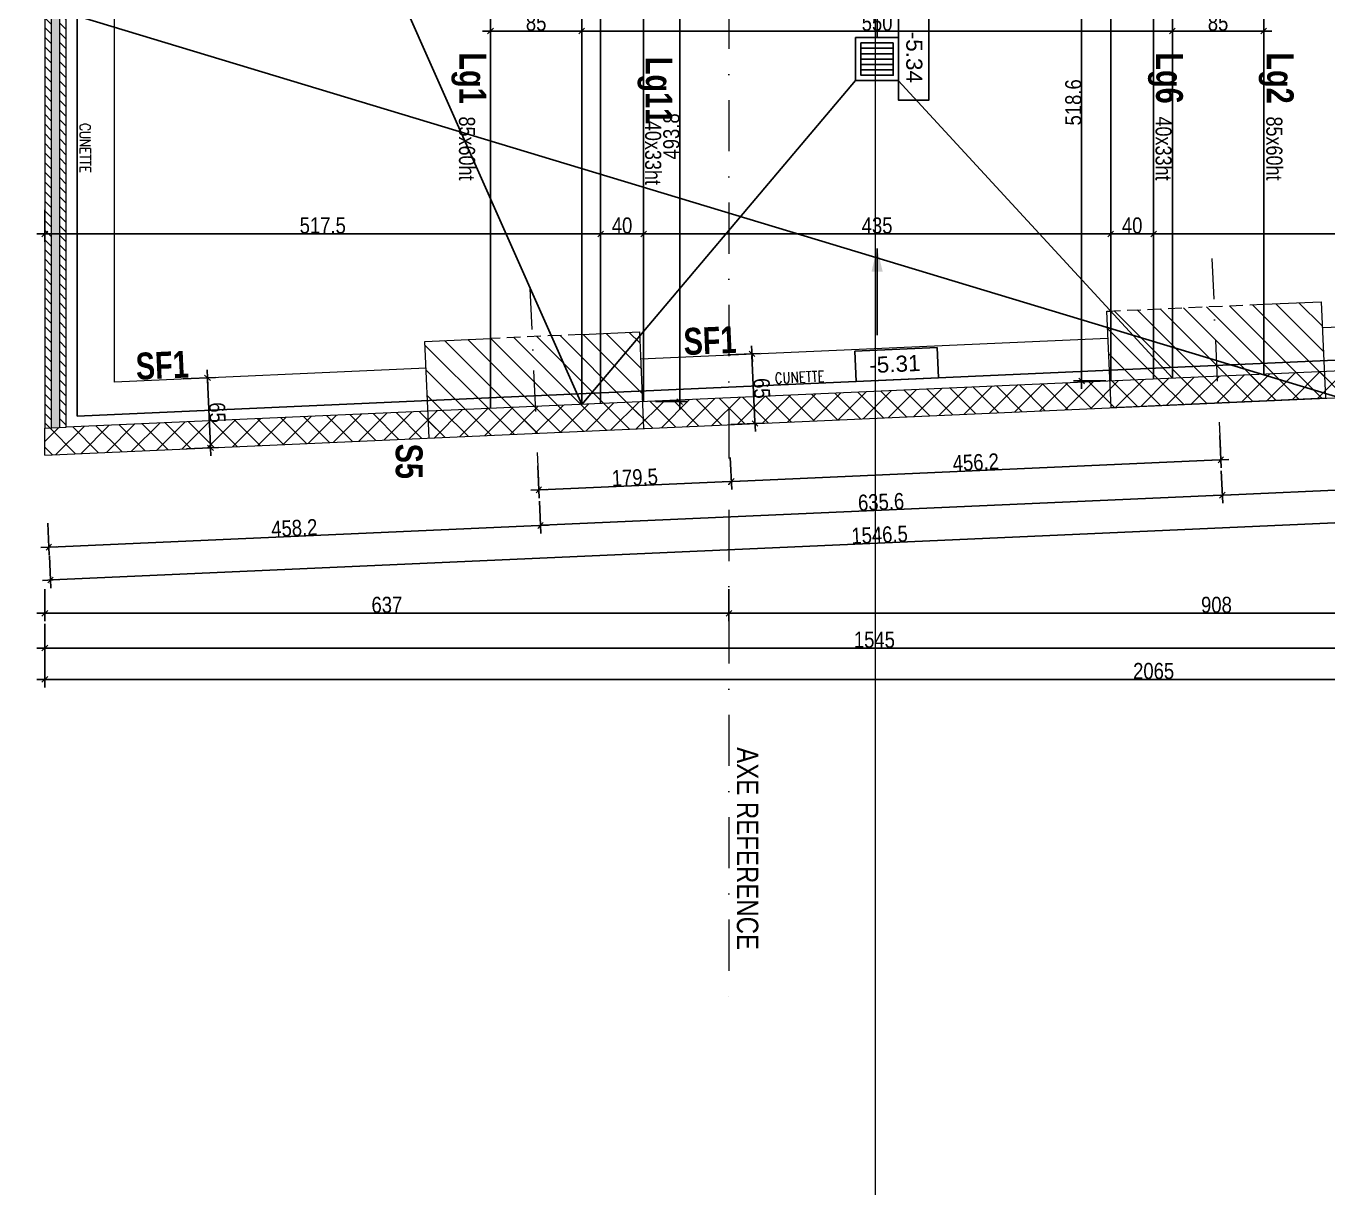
# Model space of a CAD drawing. Header units: centimetres. Extents: x 16433 to 114398, y -50094 to -12305.
# Drawn here: x 65229 to 66441, y -21581 to -20493 of the extents above; entities that cross this region are included whole.
import ezdxf
from ezdxf.enums import TextEntityAlignment as Align

# ---------------------------------------------------------------- set-up
doc = ezdxf.new("R2010")
doc.units = ezdxf.units.CM
doc.header["$LTSCALE"] = 0.5
for name, pattern in [('CACHEX2', [19.05, 12.7, -6.35]), ('TIRETPT2', [12.7, 6.35, -3.175, 0, -3.175]), ('TIRETPTX2', [50.8, 25.4, -12.7, 0, -12.7])]:
    doc.linetypes.add(name, pattern=pattern)
doc.layers.get('DEFPOINTS').update_dxf_attribs({"linetype": 'CONTINUOUS'})
for name, color, linetype in [('01_cote_gen', 4, 'CONTINUOUS'), ('01_linteaux', 2, 'CONTINUOUS'), ('01_poch_murs', 253, 'CONTINUOUS'), ('01_poch_Semelles', 253, 'CONTINUOUS'), ('01_texte', 230, 'CONTINUOUS'), ('AA_COTES', 2, 'CONTINUOUS')]:
    doc.layers.add(name, color=color, linetype=linetype)
for name, color, linetype, lineweight in [('01_murs_coup', 5, 'CONTINUOUS', 60), ('01_sem', 42, 'CONTINUOUS', 15), ('01_tram_axes', 2, 'TIRETPTX2', 9)]:
    doc.layers.add(name, color=color, linetype=linetype, lineweight=lineweight)
doc.styles.add('ARIAL', font='arial.ttf')
doc.styles.add('impact', font='impact.ttf')
doc.styles.add('MATTE_TXT', font='arial.ttf')
doc.styles.add('SIMPLEX1', font='SIMPLEX.shx', dxfattribs={"width": 0.8, "height": 10})
doc.styles.add('STYLE2', font='ARIALN.TTF')
doc.dimstyles.new('JB50', dxfattribs={"dimscale": 0.1, "dimtxt": 150, "dimasz": 15, "dimexe": 0.1, "dimexo": 0.1, "dimgap": 0.09, "dimtad": 1, "dimdec": 1, "dimdsep": 46, "dimtxsty": 'STYLE2', "dimblk1": 'BOND_G', "dimblk2": 'BOND_D', "dimsah": 1, "dimcen": 1.5, "dimdle": 0.01, "dimse1": 1, "dimse2": 1, "dimclrd": 4, "dimclre": 2, "dimclrt": 6, "dimazin": 2, "dimtfac": 2.333333, "dimtdec": 1, "dimtix": 1, "dimtmove": 2, "dimatfit": 3, "dimldrblk": 'BOND_G', "dimfxl": 1, "dimtolj": 1, "dimtzin": 0, "dimarcsym": 0})
pattern_1 = [(315, (86033.132, 37511.667), (11.22532, 11.22532), [])]

# ---------------------------------------------------------------- blocks, each defined once
blk = doc.blocks.new('BOND_G')
at = {"layer": 'AA_COTES', "color": 0}
for p, q in [((0, -5), (0, 15)), ((5, 0), (-5, 0)), ((1.77, 1.77), (-1.77, -1.77))]:
    blk.add_line(p, q, dxfattribs=at)
blk = doc.blocks.new('BOND_D')
at = {"layer": 'AA_COTES', "color": 0}
for p, q in [((5, 0), (-5, 0)), ((-1.77, -1.77), (1.77, 1.77)), ((0, 5), (0, -15))]:
    blk.add_line(p, q, dxfattribs=at)
blk = doc.blocks.new('*D1133')
at = {"layer": '01_cote_gen', "color": 4, "lineweight": -2, "transparency": 16777216}
blk.add_line((65155.2, -20890.9), (65155.2, -20339.4), dxfattribs=at)
at = {"layer": 'DEFPOINTS', "color": 0, "transparency": 16777216}
for p in [(65155.2, -20337.9), (65239.1, -20337.9), (65246.4, -20892.4)]:
    blk.add_point(p, dxfattribs=at)
at = {"layer": '01_cote_gen', "color": 4, "lineweight": -2, "transparency": 16777216, "xscale": 1.5, "yscale": 1.5, "zscale": 1.5}
for name, p, rotation in [('BOND_D', (65155.2, -20337.9), 90), ('BOND_G', (65155.2, -20892.4), 270)]:
    blk.add_blockref(name, p, dxfattribs=dict(at, rotation=rotation))
at = {"layer": '01_cote_gen', "color": 6, "transparency": 16777216, "insert": (65147.5, -20615.1), "char_height": 15, "attachment_point": 5, "rotation": 90, "style": 'STYLE2'}
blk.add_mtext('\\A1;554.6', dxfattribs=at)
blk = doc.blocks.new('*D1235')
at = {"layer": '01_cote_gen', "color": 4, "lineweight": -2, "transparency": 16777216}
blk.add_line((65884.3, -20917), (65708, -20924.9), dxfattribs=at)
at = {"layer": 'DEFPOINTS', "color": 0, "transparency": 16777216}
for p in [(65883.4, -20864.2), (65704.1, -20872.1), (65706.5, -20924.9)]:
    blk.add_point(p, dxfattribs=at)
at = {"layer": '01_cote_gen', "color": 4, "lineweight": -2, "transparency": 16777216, "xscale": 1.5, "yscale": 1.5, "zscale": 1.5}
for name, p, rotation in [('BOND_G', (65885.7, -20917), 2.538883753036592), ('BOND_D', (65706.5, -20924.9), 182.5388837530366)]:
    blk.add_blockref(name, p, dxfattribs=dict(at, rotation=rotation))
at = {"layer": '01_cote_gen', "color": 6, "transparency": 16777216, "insert": (65795.8, -20913.3), "char_height": 15, "attachment_point": 5, "rotation": 2.5389, "style": 'STYLE2'}
blk.add_mtext('\\A1;179.5', dxfattribs=at)
blk = doc.blocks.new('*D1236')
at = {"layer": '01_cote_gen', "color": 4, "lineweight": -2, "transparency": 16777216}
blk.add_line((66340, -20896.8), (65887.2, -20916.9), dxfattribs=at)
at = {"layer": 'DEFPOINTS', "color": 0, "transparency": 16777216}
for p in [(66339.1, -20844), (65883.4, -20864.2), (65885.7, -20917)]:
    blk.add_point(p, dxfattribs=at)
at = {"layer": '01_cote_gen', "color": 4, "lineweight": -2, "transparency": 16777216, "xscale": 1.5, "yscale": 1.5, "zscale": 1.5}
for name, p, rotation in [('BOND_G', (66341.5, -20896.8), 2.538871083487901), ('BOND_D', (65885.7, -20917), 182.5388710834879)]:
    blk.add_blockref(name, p, dxfattribs=dict(at, rotation=rotation))
at = {"layer": '01_cote_gen', "color": 6, "transparency": 16777216, "insert": (66113.3, -20899.2), "char_height": 15, "attachment_point": 5, "rotation": 2.5389, "style": 'STYLE2'}
blk.add_mtext('\\A1;456.2', dxfattribs=at)
blk = doc.blocks.new('*D1237')
at = {"layer": '01_cote_gen', "color": 4, "lineweight": -2, "transparency": 16777216}
blk.add_line((66341.4, -20929.8), (65709.4, -20957.8), dxfattribs=at)
at = {"layer": 'DEFPOINTS', "color": 0, "transparency": 16777216}
for p in [(66339.1, -20844), (65704.1, -20872.1), (65707.9, -20957.9)]:
    blk.add_point(p, dxfattribs=at)
at = {"layer": '01_cote_gen', "color": 4, "lineweight": -2, "transparency": 16777216, "xscale": 1.5, "yscale": 1.5, "zscale": 1.5}
for name, p, rotation in [('BOND_G', (66342.9, -20929.7), 2.538883753037791), ('BOND_D', (65707.9, -20957.9), 182.5388837530378)]:
    blk.add_blockref(name, p, dxfattribs=dict(at, rotation=rotation))
at = {"layer": '01_cote_gen', "color": 6, "transparency": 16777216, "insert": (66025.1, -20936.1), "char_height": 15, "attachment_point": 5, "rotation": 2.5389, "style": 'STYLE2'}
blk.add_mtext('\\A1;635.6', dxfattribs=at)
blk = doc.blocks.new('*D1238')
at = {"layer": '01_cote_gen', "color": 4, "lineweight": -2, "transparency": 16777216}
blk.add_line((66793.7, -20909.7), (66344.4, -20929.7), dxfattribs=at)
at = {"layer": 'DEFPOINTS', "color": 0, "transparency": 16777216}
for p in [(66791.4, -20823.9), (66339.1, -20844), (66342.9, -20929.7)]:
    blk.add_point(p, dxfattribs=at)
at = {"layer": '01_cote_gen', "color": 4, "lineweight": -2, "transparency": 16777216, "xscale": 1.5, "yscale": 1.5, "zscale": 1.5}
for name, p, rotation in [('BOND_G', (66795.2, -20909.7), 2.538896518968503), ('BOND_D', (66342.9, -20929.7), 182.5388965189685)]:
    blk.add_blockref(name, p, dxfattribs=dict(at, rotation=rotation))
at = {"layer": '01_cote_gen', "color": 6, "transparency": 16777216, "insert": (66568.7, -20912), "char_height": 15, "attachment_point": 5, "rotation": 2.5389, "style": 'STYLE2'}
blk.add_mtext('\\A1;452.7', dxfattribs=at)
blk = doc.blocks.new('*D1239')
at = {"layer": '01_cote_gen', "color": 4, "lineweight": -2, "transparency": 16777216}
blk.add_line((65706.4, -20957.9), (65251.7, -20978.1), dxfattribs=at)
at = {"layer": 'DEFPOINTS', "color": 0, "transparency": 16777216}
for p in [(65704.1, -20872.1), (65246.4, -20892.4), (65250.2, -20978.2)]:
    blk.add_point(p, dxfattribs=at)
at = {"layer": '01_cote_gen', "color": 4, "lineweight": -2, "transparency": 16777216, "xscale": 1.5, "yscale": 1.5, "zscale": 1.5}
for name, p, rotation in [('BOND_G', (65707.9, -20957.9), 2.538883753139469), ('BOND_D', (65250.2, -20978.2), 182.5388837531395)]:
    blk.add_blockref(name, p, dxfattribs=dict(at, rotation=rotation))
at = {"layer": '01_cote_gen', "color": 6, "transparency": 16777216, "insert": (65478.7, -20960.4), "char_height": 15, "attachment_point": 5, "rotation": 2.5389, "style": 'STYLE2'}
blk.add_mtext('\\A1;458.2', dxfattribs=at)
blk = doc.blocks.new('*D1240')
at = {"layer": '01_cote_gen', "color": 4, "lineweight": -2, "transparency": 16777216}
blk.add_line((66795.1, -20940.2), (65253.1, -21008.6), dxfattribs=at)
at = {"layer": 'DEFPOINTS', "color": 0, "transparency": 16777216}
for p in [(66791.4, -20823.9), (65246.4, -20892.4), (65251.6, -21008.7)]:
    blk.add_point(p, dxfattribs=at)
at = {"layer": '01_cote_gen', "color": 4, "lineweight": -2, "transparency": 16777216, "xscale": 1.5, "yscale": 1.5, "zscale": 1.5}
for name, p, rotation in [('BOND_G', (66796.6, -20940.1), 2.538883753036911), ('BOND_D', (65251.6, -21008.7), 182.5388837530369)]:
    blk.add_blockref(name, p, dxfattribs=dict(at, rotation=rotation))
at = {"layer": '01_cote_gen', "color": 6, "transparency": 16777216, "insert": (66023.7, -20966.7), "char_height": 15, "attachment_point": 5, "rotation": 2.5389, "style": 'STYLE2'}
blk.add_mtext('\\A1;1546.5', dxfattribs=at)
blk = doc.blocks.new('*D1241')
at = {"layer": '01_cote_gen', "color": 4, "lineweight": -2, "transparency": 16777216}
blk.add_line((65881.9, -21039.6), (65247.9, -21039.6), dxfattribs=at)
at = {"layer": 'DEFPOINTS', "color": 0, "transparency": 16777216}
for p in [(65246.4, -20892.4), (65246.4, -21039.6), (65883.4, -21057.3)]:
    blk.add_point(p, dxfattribs=at)
at = {"layer": '01_cote_gen', "color": 4, "lineweight": -2, "transparency": 16777216, "xscale": 1.5, "yscale": 1.5, "zscale": 1.5, "rotation": 180}
blk.add_blockref('BOND_D', (65246.4, -21039.6), dxfattribs=at)
at = {"layer": '01_cote_gen', "color": 4, "lineweight": -2, "transparency": 16777216, "xscale": 1.5, "yscale": 1.5, "zscale": 1.5}
blk.add_blockref('BOND_G', (65883.4, -21039.6), dxfattribs=at)
at = {"layer": '01_cote_gen', "color": 6, "transparency": 16777216, "insert": (65564.9, -21031.9), "char_height": 15, "attachment_point": 5, "style": 'STYLE2'}
blk.add_mtext('\\A1;637', dxfattribs=at)
blk = doc.blocks.new('*D1242')
at = {"layer": '01_cote_gen', "color": 4, "lineweight": -2, "transparency": 16777216}
blk.add_line((66789.9, -21039.6), (65884.9, -21039.6), dxfattribs=at)
at = {"layer": 'DEFPOINTS', "color": 0, "transparency": 16777216}
for p in [(66791.4, -20823.9), (65883.4, -21017.1), (65883.4, -21039.6)]:
    blk.add_point(p, dxfattribs=at)
at = {"layer": '01_cote_gen', "color": 4, "lineweight": -2, "transparency": 16777216, "xscale": 1.5, "yscale": 1.5, "zscale": 1.5, "rotation": 180}
blk.add_blockref('BOND_D', (65883.4, -21039.6), dxfattribs=at)
at = {"layer": '01_cote_gen', "color": 4, "lineweight": -2, "transparency": 16777216, "xscale": 1.5, "yscale": 1.5, "zscale": 1.5}
blk.add_blockref('BOND_G', (66791.4, -21039.6), dxfattribs=at)
at = {"layer": '01_cote_gen', "color": 6, "transparency": 16777216, "insert": (66337.4, -21031.9), "char_height": 15, "attachment_point": 5, "style": 'STYLE2'}
blk.add_mtext('\\A1;908', dxfattribs=at)
blk = doc.blocks.new('*D1243')
at = {"layer": '01_cote_gen', "color": 4, "lineweight": -2, "transparency": 16777216}
blk.add_line((66789.9, -21072.1), (65247.9, -21072.1), dxfattribs=at)
at = {"layer": 'DEFPOINTS', "color": 0, "transparency": 16777216}
for p in [(66791.4, -21017.1), (65246.4, -21047.1), (65246.4, -21072.1)]:
    blk.add_point(p, dxfattribs=at)
at = {"layer": '01_cote_gen', "color": 4, "lineweight": -2, "transparency": 16777216, "xscale": 1.5, "yscale": 1.5, "zscale": 1.5, "rotation": 180}
blk.add_blockref('BOND_D', (65246.4, -21072.1), dxfattribs=at)
at = {"layer": '01_cote_gen', "color": 4, "lineweight": -2, "transparency": 16777216, "xscale": 1.5, "yscale": 1.5, "zscale": 1.5}
blk.add_blockref('BOND_G', (66791.4, -21072.1), dxfattribs=at)
at = {"layer": '01_cote_gen', "color": 6, "transparency": 16777216, "insert": (66018.9, -21064.4), "char_height": 15, "attachment_point": 5, "style": 'STYLE2'}
blk.add_mtext('\\A1;1545', dxfattribs=at)
blk = doc.blocks.new('*D1254')
at = {"layer": '01_cote_gen', "color": 4, "lineweight": -2, "transparency": 16777216}
blk.add_line((66379.9, -20497.7), (66297.9, -20497.7), dxfattribs=at)
at = {"layer": 'DEFPOINTS', "color": 0, "transparency": 16777216}
for p in [(66296.4, -20492.7), (66296.4, -20497.7), (66381.4, -20492.7)]:
    blk.add_point(p, dxfattribs=at)
at = {"layer": '01_cote_gen', "color": 4, "lineweight": -2, "transparency": 16777216, "xscale": 1.5, "yscale": 1.5, "zscale": 1.5, "rotation": 180}
blk.add_blockref('BOND_D', (66296.4, -20497.7), dxfattribs=at)
at = {"layer": '01_cote_gen', "color": 4, "lineweight": -2, "transparency": 16777216, "xscale": 1.5, "yscale": 1.5, "zscale": 1.5}
blk.add_blockref('BOND_G', (66381.4, -20497.7), dxfattribs=at)
at = {"layer": '01_cote_gen', "color": 6, "transparency": 16777216, "insert": (66338.9, -20490.1), "char_height": 15, "attachment_point": 5, "style": 'STYLE2'}
blk.add_mtext('\\A1;85', dxfattribs=at)
blk = doc.blocks.new('*D1255')
at = {"layer": '01_cote_gen', "color": 4, "lineweight": -2, "transparency": 16777216}
blk.add_line((65744.9, -20497.7), (65662.9, -20497.7), dxfattribs=at)
at = {"layer": 'DEFPOINTS', "color": 0, "transparency": 16777216}
for p in [(65661.4, -20497.7), (65661.4, -20497.7), (65746.4, -20497.7)]:
    blk.add_point(p, dxfattribs=at)
at = {"layer": '01_cote_gen', "color": 4, "lineweight": -2, "transparency": 16777216, "xscale": 1.5, "yscale": 1.5, "zscale": 1.5, "rotation": 180}
blk.add_blockref('BOND_D', (65661.4, -20497.7), dxfattribs=at)
at = {"layer": '01_cote_gen', "color": 4, "lineweight": -2, "transparency": 16777216, "xscale": 1.5, "yscale": 1.5, "zscale": 1.5}
blk.add_blockref('BOND_G', (65746.4, -20497.7), dxfattribs=at)
at = {"layer": '01_cote_gen', "color": 6, "transparency": 16777216, "insert": (65703.9, -20490.1), "char_height": 15, "attachment_point": 5, "style": 'STYLE2'}
blk.add_mtext('\\A1;85', dxfattribs=at)
blk = doc.blocks.new('*D1256')
at = {"layer": '01_cote_gen', "color": 4, "lineweight": -2, "transparency": 16777216}
blk.add_line((66294.9, -20497.7), (65747.9, -20497.7), dxfattribs=at)
at = {"layer": 'DEFPOINTS', "color": 0, "transparency": 16777216}
for p in [(65746.4, -20497.7), (66296.4, -20524.4), (65746.4, -20540.9)]:
    blk.add_point(p, dxfattribs=at)
at = {"layer": '01_cote_gen', "color": 4, "lineweight": -2, "transparency": 16777216, "xscale": 1.5, "yscale": 1.5, "zscale": 1.5, "rotation": 180}
blk.add_blockref('BOND_D', (65746.4, -20497.7), dxfattribs=at)
at = {"layer": '01_cote_gen', "color": 4, "lineweight": -2, "transparency": 16777216, "xscale": 1.5, "yscale": 1.5, "zscale": 1.5}
blk.add_blockref('BOND_G', (66296.4, -20497.7), dxfattribs=at)
at = {"layer": '01_cote_gen', "color": 6, "transparency": 16777216, "insert": (66021.4, -20490.1), "char_height": 15, "attachment_point": 5, "style": 'STYLE2'}
blk.add_mtext('\\A1;550', dxfattribs=at)
blk = doc.blocks.new('*D1259')
at = {"layer": '01_cote_gen', "color": 4, "lineweight": -2, "transparency": 16777216}
blk.add_line((66789.9, -20686.5), (66280.4, -20686.5), dxfattribs=at)
at = {"layer": 'DEFPOINTS', "color": 0, "transparency": 16777216}
for p in [(66278.9, -20663.7), (66791.4, -20663.7), (66278.9, -20686.5)]:
    blk.add_point(p, dxfattribs=at)
at = {"layer": '01_cote_gen', "color": 4, "lineweight": -2, "transparency": 16777216, "xscale": 1.5, "yscale": 1.5, "zscale": 1.5, "rotation": 180}
blk.add_blockref('BOND_D', (66278.9, -20686.5), dxfattribs=at)
at = {"layer": '01_cote_gen', "color": 4, "lineweight": -2, "transparency": 16777216, "xscale": 1.5, "yscale": 1.5, "zscale": 1.5}
blk.add_blockref('BOND_G', (66791.4, -20686.5), dxfattribs=at)
at = {"layer": '01_cote_gen', "color": 6, "transparency": 16777216, "insert": (66535.2, -20678.8), "char_height": 15, "attachment_point": 5, "style": 'STYLE2'}
blk.add_mtext('\\A1;512.5', dxfattribs=at)
blk = doc.blocks.new('*D1260')
at = {"layer": '01_cote_gen', "color": 4, "lineweight": -2, "transparency": 16777216}
blk.add_line((66277.4, -20686.5), (66240.4, -20686.5), dxfattribs=at)
at = {"layer": 'DEFPOINTS', "color": 0, "transparency": 16777216}
for p in [(66238.9, -20672.6), (66278.9, -20679), (66238.9, -20686.5)]:
    blk.add_point(p, dxfattribs=at)
at = {"layer": '01_cote_gen', "color": 4, "lineweight": -2, "transparency": 16777216, "xscale": 1.5, "yscale": 1.5, "zscale": 1.5, "rotation": 180}
blk.add_blockref('BOND_D', (66238.9, -20686.5), dxfattribs=at)
at = {"layer": '01_cote_gen', "color": 4, "lineweight": -2, "transparency": 16777216, "xscale": 1.5, "yscale": 1.5, "zscale": 1.5}
blk.add_blockref('BOND_G', (66278.9, -20686.5), dxfattribs=at)
at = {"layer": '01_cote_gen', "color": 6, "transparency": 16777216, "insert": (66258.9, -20678.8), "char_height": 15, "attachment_point": 5, "style": 'STYLE2'}
blk.add_mtext('\\A1;40', dxfattribs=at)
blk = doc.blocks.new('*D1261')
at = {"layer": '01_cote_gen', "color": 4, "lineweight": -2, "transparency": 16777216}
blk.add_line((66237.4, -20686.5), (65805.4, -20686.5), dxfattribs=at)
at = {"layer": 'DEFPOINTS', "color": 0, "transparency": 16777216}
for p in [(65803.9, -20645.3), (66238.9, -20645.3), (65803.9, -20686.5)]:
    blk.add_point(p, dxfattribs=at)
at = {"layer": '01_cote_gen', "color": 4, "lineweight": -2, "transparency": 16777216, "xscale": 1.5, "yscale": 1.5, "zscale": 1.5, "rotation": 180}
blk.add_blockref('BOND_D', (65803.9, -20686.5), dxfattribs=at)
at = {"layer": '01_cote_gen', "color": 4, "lineweight": -2, "transparency": 16777216, "xscale": 1.5, "yscale": 1.5, "zscale": 1.5}
blk.add_blockref('BOND_G', (66238.9, -20686.5), dxfattribs=at)
at = {"layer": '01_cote_gen', "color": 6, "transparency": 16777216, "insert": (66021.4, -20678.8), "char_height": 15, "attachment_point": 5, "style": 'STYLE2'}
blk.add_mtext('\\A1;435', dxfattribs=at)
blk = doc.blocks.new('*D1262')
at = {"layer": '01_cote_gen', "color": 4, "lineweight": -2, "transparency": 16777216}
blk.add_line((65802.4, -20686.5), (65765.4, -20686.5), dxfattribs=at)
at = {"layer": 'DEFPOINTS', "color": 0, "transparency": 16777216}
for p in [(65763.9, -20642.7), (65803.9, -20642.7), (65763.9, -20686.5)]:
    blk.add_point(p, dxfattribs=at)
at = {"layer": '01_cote_gen', "color": 4, "lineweight": -2, "transparency": 16777216, "xscale": 1.5, "yscale": 1.5, "zscale": 1.5, "rotation": 180}
blk.add_blockref('BOND_D', (65763.9, -20686.5), dxfattribs=at)
at = {"layer": '01_cote_gen', "color": 4, "lineweight": -2, "transparency": 16777216, "xscale": 1.5, "yscale": 1.5, "zscale": 1.5}
blk.add_blockref('BOND_G', (65803.9, -20686.5), dxfattribs=at)
at = {"layer": '01_cote_gen', "color": 6, "transparency": 16777216, "insert": (65783.9, -20678.8), "char_height": 15, "attachment_point": 5, "style": 'STYLE2'}
blk.add_mtext('\\A1;40', dxfattribs=at)
blk = doc.blocks.new('*D1263')
at = {"layer": '01_cote_gen', "color": 4, "lineweight": -2, "transparency": 16777216}
blk.add_line((65762.4, -20686.5), (65247.9, -20686.5), dxfattribs=at)
at = {"layer": 'DEFPOINTS', "color": 0, "transparency": 16777216}
for p in [(65763.9, -20626.7), (65246.4, -20686.5), (65246.4, -20705.8)]:
    blk.add_point(p, dxfattribs=at)
at = {"layer": '01_cote_gen', "color": 4, "lineweight": -2, "transparency": 16777216, "xscale": 1.5, "yscale": 1.5, "zscale": 1.5, "rotation": 180}
blk.add_blockref('BOND_D', (65246.4, -20686.5), dxfattribs=at)
at = {"layer": '01_cote_gen', "color": 4, "lineweight": -2, "transparency": 16777216, "xscale": 1.5, "yscale": 1.5, "zscale": 1.5}
blk.add_blockref('BOND_G', (65763.9, -20686.5), dxfattribs=at)
at = {"layer": '01_cote_gen', "color": 6, "transparency": 16777216, "insert": (65505.2, -20678.8), "char_height": 15, "attachment_point": 5, "style": 'STYLE2'}
blk.add_mtext('\\A1;517.5', dxfattribs=at)
blk = doc.blocks.new('*D1270')
at = {"layer": '01_cote_gen', "color": 4, "lineweight": -2, "transparency": 16777216}
blk.add_line((66488.7, -20306.4), (66488.7, -20815.6), dxfattribs=at)
at = {"layer": 'DEFPOINTS', "color": 0, "transparency": 16777216}
for p in [(66481.2, -20304.9), (66406.2, -20817.1), (66488.7, -20817.1)]:
    blk.add_point(p, dxfattribs=at)
at = {"layer": '01_cote_gen', "color": 4, "lineweight": -2, "transparency": 16777216, "xscale": 1.5, "yscale": 1.5, "zscale": 1.5}
for name, p, rotation in [('BOND_G', (66488.7, -20304.9), 90), ('BOND_D', (66488.7, -20817.1), 270)]:
    blk.add_blockref(name, p, dxfattribs=dict(at, rotation=rotation))
at = {"layer": '01_cote_gen', "color": 6, "transparency": 16777216, "insert": (66481, -20561), "char_height": 15, "attachment_point": 5, "rotation": 90, "style": 'STYLE2'}
blk.add_mtext('\\A1;512.2', dxfattribs=at)
blk = doc.blocks.new('*D1280')
at = {"layer": '01_cote_gen', "color": 4, "lineweight": -2, "transparency": 16777216}
blk.add_line((65837.6, -20350.4), (65837.6, -20841.2), dxfattribs=at)
at = {"layer": 'DEFPOINTS', "color": 0, "transparency": 16777216}
for p in [(65760.2, -20348.9), (65818.6, -20842.7), (65837.6, -20842.7)]:
    blk.add_point(p, dxfattribs=at)
at = {"layer": '01_cote_gen', "color": 4, "lineweight": -2, "transparency": 16777216, "xscale": 1.5, "yscale": 1.5, "zscale": 1.5}
for name, p, rotation in [('BOND_G', (65837.6, -20348.9), 90), ('BOND_D', (65837.6, -20842.7), 270)]:
    blk.add_blockref(name, p, dxfattribs=dict(at, rotation=rotation))
at = {"layer": '01_cote_gen', "color": 6, "transparency": 16777216, "insert": (65829.9, -20595.8), "char_height": 15, "attachment_point": 5, "rotation": 90, "style": 'STYLE2'}
blk.add_mtext('\\A1;493.8', dxfattribs=at)
blk = doc.blocks.new('*D1281')
at = {"layer": '01_cote_gen', "color": 4, "lineweight": -2, "transparency": 16777216}
blk.add_line((66211.8, -20821.9), (66211.8, -20306.4), dxfattribs=at)
at = {"layer": 'DEFPOINTS', "color": 0, "transparency": 16777216}
for p in [(66211.8, -20304.9), (66296.4, -20304.9), (66238.1, -20823.4)]:
    blk.add_point(p, dxfattribs=at)
at = {"layer": '01_cote_gen', "color": 4, "lineweight": -2, "transparency": 16777216, "xscale": 1.5, "yscale": 1.5, "zscale": 1.5}
for name, p, rotation in [('BOND_D', (66211.8, -20304.9), 90), ('BOND_G', (66211.8, -20823.4), 270)]:
    blk.add_blockref(name, p, dxfattribs=dict(at, rotation=rotation))
at = {"layer": '01_cote_gen', "color": 6, "transparency": 16777216, "insert": (66204.2, -20564.1), "char_height": 15, "attachment_point": 5, "rotation": 90, "style": 'STYLE2'}
blk.add_mtext('\\A1;518.6', dxfattribs=at)
blk = doc.blocks.new('*D1306')
at = {"layer": '01_cote_gen', "color": 4, "lineweight": -2, "transparency": 16777216}
blk.add_line((67309.9, -21101.2), (65247.9, -21101.2), dxfattribs=at)
at = {"layer": 'DEFPOINTS', "color": 0, "transparency": 16777216}
for p in [(65246.4, -21017.1), (67311.4, -21049.6), (65246.4, -21101.2)]:
    blk.add_point(p, dxfattribs=at)
at = {"layer": '01_cote_gen', "color": 4, "lineweight": -2, "transparency": 16777216, "xscale": 1.5, "yscale": 1.5, "zscale": 1.5, "rotation": 180}
blk.add_blockref('BOND_D', (65246.4, -21101.2), dxfattribs=at)
at = {"layer": '01_cote_gen', "color": 4, "lineweight": -2, "transparency": 16777216, "xscale": 1.5, "yscale": 1.5, "zscale": 1.5}
blk.add_blockref('BOND_G', (67311.4, -21101.2), dxfattribs=at)
at = {"layer": '01_cote_gen', "color": 6, "transparency": 16777216, "insert": (66278.9, -21093.5), "char_height": 15, "attachment_point": 5, "style": 'STYLE2'}
blk.add_mtext('\\A1;2065', dxfattribs=at)
blk = doc.blocks.new('*D1329')
at = {"layer": '01_cote_gen', "color": 4, "lineweight": -2, "transparency": 16777216}
blk.add_line((65397.9, -20822.1), (65400.7, -20884.1), dxfattribs=at)
at = {"layer": 'DEFPOINTS', "color": 0, "transparency": 16777216}
for p in [(65381, -20821.4), (65383.9, -20886.3), (65400.7, -20885.6)]:
    blk.add_point(p, dxfattribs=at)
at = {"layer": '01_cote_gen', "color": 4, "lineweight": -2, "transparency": 16777216, "xscale": 1.5, "yscale": 1.5, "zscale": 1.5}
for name, p, rotation in [('BOND_G', (65397.8, -20820.6), 92.53888375303498), ('BOND_D', (65400.7, -20885.6), 272.538883753035)]:
    blk.add_blockref(name, p, dxfattribs=dict(at, rotation=rotation))
at = {"layer": '01_cote_gen', "color": 6, "transparency": 16777216, "insert": (65406.9, -20852.8), "char_height": 15, "attachment_point": 5, "rotation": 272.5389, "style": 'STYLE2'}
blk.add_mtext('\\A1;65', dxfattribs=at)
blk = doc.blocks.new('*D1330')
at = {"layer": '01_cote_gen', "color": 4, "lineweight": -2, "transparency": 16777216}
blk.add_line((65904.9, -20799.7), (65907.7, -20861.6), dxfattribs=at)
at = {"layer": 'DEFPOINTS', "color": 0, "transparency": 16777216}
for p in [(65895.3, -20798.6), (65898.2, -20863.5), (65907.7, -20863.1)]:
    blk.add_point(p, dxfattribs=at)
at = {"layer": '01_cote_gen', "color": 4, "lineweight": -2, "transparency": 16777216, "xscale": 1.5, "yscale": 1.5, "zscale": 1.5}
for name, p, rotation in [('BOND_G', (65904.9, -20798.2), 92.53888375303164), ('BOND_D', (65907.7, -20863.1), 272.5388837530316)]:
    blk.add_blockref(name, p, dxfattribs=dict(at, rotation=rotation))
at = {"layer": '01_cote_gen', "color": 6, "transparency": 16777216, "insert": (65914, -20830.3), "char_height": 15, "attachment_point": 5, "rotation": 272.5389, "style": 'STYLE2'}
blk.add_mtext('\\A1;65', dxfattribs=at)

msp = doc.modelspace()

# ---------------------------------------------------------------- hatches: boundary and pattern name
at = {"layer": '01_poch_murs'}
h = msp.add_hatch(color=256, dxfattribs=at)
h.dxf.hatch_style = 1
h.paths.add_polyline_path([(65260.408, -20866.774), (65260.402, -19703.865), (65252.402, -19703.865), (65252.408, -20867.129)])
h = msp.add_hatch(dxfattribs=at)
h.set_pattern_fill('ANSI31', color=256, scale=2, angle=-90)
h.set_pattern_definition([(315, (86033.132, 37511.667), (4.49012806, 4.49012806), [])])
h.paths.add_polyline_path([(65266.408, -20866.508), (65266.405, -20346.865), (65266.405, -20337.865), (65260.405, -20337.865), (65260.408, -20866.774)])
h.paths.add_polyline_path([(65252.408, -20867.129), (65252.405, -20337.865), (65246.405, -20337.865), (65246.408, -20867.395)])
h = msp.add_hatch(dxfattribs=at)
h.set_pattern_fill('ANSI37', color=256, scale=5, angle=-90)
h.set_pattern_definition([(315, (86033.132, 37511.667), (11.22532, 11.22532), []), (45, (86033.132, 37511.667), (-11.22532, 11.22532), [])])
h.paths.add_polyline_path([(66791.401, -20823.913), (66791.401, -20798.889), (66771.401, -20799.776), (65883.407, -20839.15), (65883.407, -20864.175)])
h.paths.add_polyline_path([(65883.407, -20864.175), (65883.407, -20839.15), (65266.408, -20866.508), (65246.408, -20867.395), (65246.408, -20892.42)])
at = {"layer": '01_poch_Semelles', "linetype": 'CACHEX2', "ltscale": 2}
h = msp.add_hatch(dxfattribs=at)
h.set_pattern_fill('ANSI31', color=256, scale=5, angle=-90)
h.set_pattern_definition(pattern_1)
h.paths.add_polyline_path([(66437.476, -20804.572), (66435.04, -20749.626), (66381.404, -20752.005), (66381.405, -20807.059)])
h.paths.add_polyline_path([(66437.919, -20814.563), (66437.476, -20804.572), (66381.405, -20807.059), (66381.405, -20817.068)])
h.paths.add_polyline_path([(66439.026, -20839.538), (66437.919, -20814.563), (66381.405, -20817.068), (66338.017, -20818.992), (66339.125, -20843.968)])
h.paths.add_polyline_path([(66381.405, -20807.059), (66381.404, -20752.005), (66335.138, -20754.056), (66337.574, -20809.002)])
h.paths.add_polyline_path([(66381.405, -20817.068), (66381.405, -20807.059), (66337.574, -20809.002), (66338.017, -20818.992)])
h.paths.add_polyline_path([(66337.574, -20809.002), (66335.138, -20754.056), (66296.405, -20755.774), (66296.405, -20810.828)])
h.paths.add_polyline_path([(66287.545, -20811.22), (66337.574, -20809.002), (66338.017, -20818.992), (66296.405, -20820.837), (66296.405, -20820.835)])
h.paths.add_polyline_path([(66339.125, -20843.968), (66338.017, -20818.992), (66296.405, -20820.837), (66238.115, -20823.422), (66239.223, -20848.397)])
h.paths.add_polyline_path([(66296.405, -20820.835), (66296.405, -20810.828), (66287.545, -20811.22)], flags=17)
h.paths.add_polyline_path([(66287.545, -20811.22), (66296.405, -20810.828), (66296.405, -20755.774), (66278.903, -20756.55), (66278.903, -20801.843)])
h.paths.add_polyline_path([(66296.405, -20820.837), (66296.405, -20820.835), (66287.545, -20811.22), (66278.903, -20811.604), (66278.903, -20821.613)])
h.paths.add_polyline_path([(66287.545, -20811.22), (66278.903, -20801.843), (66278.903, -20811.604)])
h.paths.add_polyline_path([(66278.903, -20811.604), (66278.903, -20801.843), (66238.903, -20758.437), (66238.903, -20813.377)])
h.paths.add_polyline_path([(66278.903, -20801.843), (66278.903, -20756.55), (66238.903, -20758.323), (66238.903, -20758.437)])
h.paths.add_polyline_path([(66278.903, -20821.613), (66278.903, -20811.604), (66238.903, -20813.377), (66238.903, -20823.387)])
h.paths.add_polyline_path([(66237.672, -20813.432), (66238.903, -20813.377), (66238.903, -20758.437), (66238.803, -20758.328), (66235.236, -20758.486)])
h = msp.add_hatch(dxfattribs=at)
h.set_pattern_fill('ANSI31', color=256, scale=5, angle=-90)
h.set_pattern_definition(pattern_1)
h.paths.add_polyline_path([(65800.21, -20781.616), (65800.04, -20777.783), (65763.903, -20779.385), (65763.903, -20824.534)])
h.paths.add_polyline_path([(65802.476, -20832.729), (65800.21, -20781.616), (65763.903, -20824.534), (65763.903, -20834.439)])
h.paths.add_polyline_path([(65802.919, -20842.719), (65802.476, -20832.729), (65763.903, -20834.439), (65763.903, -20844.449)])
h.paths.add_polyline_path([(65804.026, -20867.694), (65802.919, -20842.719), (65763.903, -20844.449), (65703.017, -20847.149), (65704.125, -20872.124)], flags=17)
h.paths.add_polyline_path([(65746.401, -20845.223), (65742.042, -20835.409), (65755.197, -20834.825), (65763.903, -20824.534), (65763.903, -20844.449), (65746.399, -20845.225)])
h.paths.add_polyline_path([(65755.197, -20834.825), (65746.401, -20835.215), (65746.401, -20845.223)], flags=17)
h.paths.add_polyline_path([(65755.197, -20834.825), (65763.903, -20824.534), (65763.903, -20779.385), (65746.401, -20780.161), (65746.401, -20835.215)])
h.paths.add_polyline_path([(65742.042, -20835.409), (65746.401, -20835.215), (65746.401, -20780.161), (65718.065, -20781.418)])
h.paths.add_polyline_path([(65742.042, -20835.409), (65718.065, -20781.418), (65700.138, -20782.213), (65702.574, -20837.159)])
h.paths.add_polyline_path([(65746.399, -20845.225), (65746.401, -20845.223), (65742.042, -20835.409), (65702.574, -20837.159), (65703.017, -20847.149)])
h.paths.add_polyline_path([(65804.026, -20867.694), (65802.919, -20842.719), (65763.903, -20844.449), (65746.399, -20845.225), (65703.017, -20847.149), (65704.125, -20872.124)], flags=17)
h.paths.add_polyline_path([(65704.125, -20872.124), (65703.017, -20847.149), (65603.115, -20851.579), (65604.223, -20876.554)])
h.paths.add_polyline_path([(65703.017, -20847.149), (65702.574, -20837.159), (65661.405, -20838.984), (65661.405, -20848.994)])
h.paths.add_polyline_path([(65661.405, -20848.994), (65661.405, -20838.984), (65602.672, -20841.588), (65603.115, -20851.579)])
h.paths.add_polyline_path([(65661.405, -20838.984), (65661.405, -20783.93), (65600.236, -20786.643), (65602.672, -20841.588)])
h.paths.add_polyline_path([(65702.574, -20837.159), (65700.138, -20782.213), (65661.405, -20783.93), (65661.405, -20838.984)])
h = msp.add_hatch(dxfattribs=at)
h.set_pattern_fill('ANSI31', color=256, scale=5, angle=-90)
h.set_pattern_definition(pattern_1)
h.paths.add_polyline_path([(65804.026, -20867.694), (65802.919, -20842.719), (65703.017, -20847.149), (65704.125, -20872.124)])

# ---------------------------------------------------------------- linework, layer by layer
at = {"layer": '01_linteaux', "linetype": 'Continuous', "lineweight": 0}
for p, q in [((65252.395, -18351.139), (65252.408, -20867.129)), ((65260.408, -20866.774), (65260.395, -18359.327)), ((65246.408, -20867.395), (65266.408, -20866.508))]:
    msp.add_line(p, q, dxfattribs=at)
at = {"layer": '01_linteaux'}
for p, q in [((66238.903, -20823.385), (66238.903, -18795.866)), ((66278.903, -20821.611), (66278.903, -18795.866)), ((65803.903, -19723.865), (65803.903, -20842.673)), ((65763.903, -19996.865), (65763.903, -20844.449)), ((66296.405, -20304.866), (66296.405, -20820.835)), ((66381.401, -20304.866), (66381.405, -20817.066)), ((65661.405, -20348.865), (65661.405, -20848.992)), ((65746.401, -20348.865), (65746.401, -20845.223))]:
    msp.add_line(p, q, dxfattribs=at)
at = {"layer": '01_murs_coup', "linetype": 'Continuous', "lineweight": 0}
for p, q in [((66019.748, -18116.064), (66019.748, -21581.132)), ((65246.395, -18365.003), (65246.408, -20867.395)), ((65266.408, -20866.508), (65266.405, -20346.865)), ((66771.401, -20799.776), (65266.408, -20866.508)), ((65246.408, -20892.42), (66791.401, -20823.913)), ((65246.408, -20892.42), (65246.408, -20867.395))]:
    msp.add_line(p, q, dxfattribs=at)
at = {"layer": '01_murs_coup', "linetype": 'TIRETPT2', "lineweight": 0, "ltscale": 15}
msp.add_line((65883.407, -19703.865), (65883.407, -21405.438), dxfattribs=at)
at = {"layer": '01_poch_murs'}
msp.add_line((38231.258, -12305.364), (67318.905, -21101.173), dxfattribs=at)
at = {"layer": '01_sem', "linetype": 'Continuous', "lineweight": 0}
for p, q in [((65311.408, -20824.455), (65311.405, -20286.345)), ((66726.401, -20761.212), (66436.147, -20774.082)), ((65801.147, -20802.758), (66236.343, -20783.461)), ((65601.366, -20811.598), (65311.408, -20824.455))]:
    msp.add_line(p, q, dxfattribs=at)
at = {"layer": '01_sem', "linetype": 'CACHEX2', "ltscale": 2}
for p, q in [((66235.236, -20758.486), (66381.404, -20752.005)), ((65746.401, -20780.161), (65661.405, -20783.93))]:
    msp.add_line(p, q, dxfattribs=at)
at = {"layer": '01_sem', "linetype": 'Continuous', "lineweight": 0}
for points in [[(66381.405, -20752.005), (66435.04, -20749.626), (66439.026, -20839.538), (66239.223, -20848.398), (66235.236, -20758.486), (66239.125, -20758.314)], [(65746.401, -20780.161), (65800.04, -20777.783), (65804.026, -20867.694)], [(65604.223, -20876.554), (65600.236, -20786.643), (65661.405, -20783.93)]]:
    msp.add_lwpolyline(points, dxfattribs=at)
at = {"layer": '01_texte'}
for p, q in [((66021.403, -20503.787), (66021.403, -19562.126)), ((65746.401, -20845.223), (65516.236, -20326.965)), ((65276.408, -20856.055), (65276.405, -20346.865)), ((66001.403, -20543.787), (65746.401, -20845.223)), ((66296.405, -20820.835), (66041.097, -20543.787)), ((66021.403, -20700.12), (66021.403, -20780.807)), ((66761.401, -20790.209), (65276.408, -20856.055))]:
    msp.add_line(p, q, dxfattribs=at)
for points in [[(66069.499, -20485.499), (66069.499, -20562.076), (66041.403, -20562.076), (66041.403, -20485.499)], [(66000.694, -20795.816), (66077.196, -20792.424), (66078.441, -20820.492), (66001.939, -20823.884)]]:
    msp.add_lwpolyline(points, close=True, dxfattribs=at)
for points in [[(66041.403, -20503.787), (66041.403, -20543.787), (66001.403, -20543.787), (66001.403, -20503.787), (66041.403, -20503.787)], [(66036.403, -20508.787), (66006.403, -20508.787), (66006.403, -20538.787), (66036.403, -20538.787), (66036.403, -20508.787)], [(66036.403, -20513.787), (66006.403, -20513.787)], [(66036.403, -20518.787), (66006.403, -20518.787)], [(66036.403, -20523.787), (66006.403, -20523.787)], [(66036.403, -20528.787), (66006.403, -20528.787)], [(66036.403, -20533.787), (66006.403, -20533.787)]]:
    msp.add_lwpolyline(points, dxfattribs=at)
for points in [[(66021.403, -20700.12), (66016.146, -20721.819), (66021.403, -20721.819)], [(66021.403, -20700.12), (66026.66, -20721.819), (66021.403, -20721.819)]]:
    msp.add_solid(points, dxfattribs=at)
at = {"layer": '01_tram_axes', "linetype": 'TIRETPTX2', "ltscale": 3}
for p, q in [((66333.154, -20709.309), (66341.073, -20887.905)), ((65698.154, -20737.466), (65706.073, -20916.062))]:
    msp.add_line(p, q, dxfattribs=at)

# ---------------------------------------------------------------- texts
at = {"layer": '01_texte'}
for s, height, rotation, style, p in [('-5.34', 15, 270, 'ARIAL', (66048.559, -20498.315)), ('Lg1', 25, 270, 'impact', (65632.534, -20517.629)), ('Lg11', 25, 270, 'impact', (65805.859, -20521.731)), ('Lg6', 25, 270, 'impact', (66281.171, -20517.63)), ('Lg2', 25, 270, 'impact', (66384.314, -20517.629)), ('SF1', 25, 2.538897, 'impact', (65841.776, -20799.357)), ('SF1', 25, 2.538897, 'impact', (65331.68, -20822.352)), ('-5.31', 15, 2.538884, 'ARIAL', (66014.426, -20816.167)), ('S5', 25, 270, 'impact', (65573.161, -20881.804))]:
    msp.add_text(s, height=height, rotation=rotation, dxfattribs=dict(at, style=style)).set_placement(p)
at = {"layer": '01_texte', "style": 'SIMPLEX1', "width": 0.8}
for rotation, p in [(270, (65278.952, -20583.495)), (2.538884, (65926.339, -20825.934))]:
    msp.add_text('CUNETTE', height=10, rotation=rotation, dxfattribs=at).set_placement(p)
at = {"layer": '01_texte', "style": 'MATTE_TXT', "width": 0.8}
for s, height, p in [('85x60ht', 15, (65627.545, -20607.051)), ('40x33ht', 15, (65800.87, -20611.153)), ('40x33ht', 15, (66276.181, -20607.052)), ('85x60ht', 15, (66379.324, -20607.051)), ('AXE REFERENCE', 20, (65884.793, -21258.741))]:
    msp.add_text(s, height=height, rotation=270, dxfattribs=at).set_placement(p, align=Align.BOTTOM_CENTER)

# ---------------------------------------------------------------- dimensions: what is measured, and where the dimension line sits
at = {"layer": '01_cote_gen'}
for base, p1, p2, picture, middle in [((66211.846, -20304.866), (66238.115, -20823.422), (66296.405, -20304.866), '*D1281', (66204.179, -20564.144)), ((66488.693, -20817.066), (66481.193, -20304.866), (66406.163, -20817.066), '*D1270', (66481.026, -20560.966)), ((65155.164, -20337.865), (65246.408, -20892.42), (65239.086, -20337.865), '*D1133', (65147.497, -20615.142)), ((65837.61, -20842.673), (65760.21, -20348.865), (65818.561, -20842.673), '*D1280', (65829.942, -20595.769))]:
    dim = msp.add_linear_dim(base=base, p1=p1, p2=p2, angle=270, dimstyle='JB50', dxfattribs=at)
    dim.commit()
    dim.dimension.update_dxf_attribs({"geometry": picture, "text_midpoint": middle})
for base, p1, p2, picture, middle in [((65661.405, -20497.738), (65746.401, -20497.738), (65661.405, -20497.738), '*D1255', (65703.903, -20490.071)), ((65746.401, -20497.738), (66296.405, -20524.425), (65746.401, -20540.945), '*D1256', (66021.403, -20490.071)), ((66296.405, -20497.738), (66381.402, -20492.655), (66296.405, -20492.655), '*D1254', (66338.904, -20490.071)), ((65246.407, -20686.47), (65763.903, -20626.698), (65246.407, -20705.787), '*D1263', (65505.155, -20678.802)), ((65763.903, -20686.47), (65803.903, -20642.706), (65763.903, -20642.706), '*D1262', (65783.903, -20678.802)), ((65803.903, -20686.47), (66238.903, -20645.308), (65803.903, -20645.308), '*D1261', (66021.403, -20678.802)), ((66238.903, -20686.47), (66278.903, -20678.97), (66238.903, -20672.599), '*D1260', (66258.903, -20678.802)), ((66278.903, -20686.47), (66791.401, -20663.686), (66278.903, -20663.686), '*D1259', (66535.152, -20678.802)), ((65883.407, -21039.581), (66791.401, -20823.913), (65883.407, -21017.081), '*D1242', (66337.404, -21031.913)), ((65246.408, -21039.581), (65883.407, -21057.282), (65246.408, -20892.42), '*D1241', (65564.908, -21031.913)), ((65246.408, -21072.069), (66791.401, -21017.081), (65246.408, -21047.081), '*D1243', (66018.905, -21064.401)), ((65246.408, -21101.173), (67311.405, -21049.569), (65246.408, -21017.081), '*D1306', (66278.907, -21093.505))]:
    dim = msp.add_linear_dim(base=base, p1=p1, p2=p2, dimstyle='JB50', dxfattribs=at)
    dim.commit()
    dim.dimension.update_dxf_attribs({"geometry": picture, "text_midpoint": middle})
for p1, p2, distance, picture, middle in [((65895.35, -20798.581), (65898.229, -20863.517), 9.513, '*D1330', (65913.953, -20830.288)), ((65380.989, -20821.369), (65383.87, -20886.325), 16.869, '*D1329', (65406.942, -20852.76)), ((66791.401, -20823.913), (65246.408, -20892.42), 116.347, '*D1240', (66023.719, -20966.739)), ((66791.401, -20823.913), (66339.125, -20843.968), 85.843, '*D1238', (66568.726, -20912.039)), ((66339.125, -20843.968), (65704.125, -20872.124), 85.843, '*D1237', (66025.088, -20936.144)), ((66339.125, -20843.968), (65883.407, -20864.175), 52.856, '*D1236', (66113.268, -20899.215)), ((65883.407, -20864.175), (65704.125, -20872.124), 52.856, '*D1235', (65795.768, -20913.293)), ((65704.125, -20872.124), (65246.408, -20892.42), 85.843, '*D1239', (65478.729, -20960.37))]:
    dim = msp.add_aligned_dim(p1=p1, p2=p2, distance=distance, dimstyle='JB50', dxfattribs=at)
    dim.commit()
    dim.dimension.update_dxf_attribs({"geometry": picture, "text_midpoint": middle})

doc.saveas('drawing.dxf')
